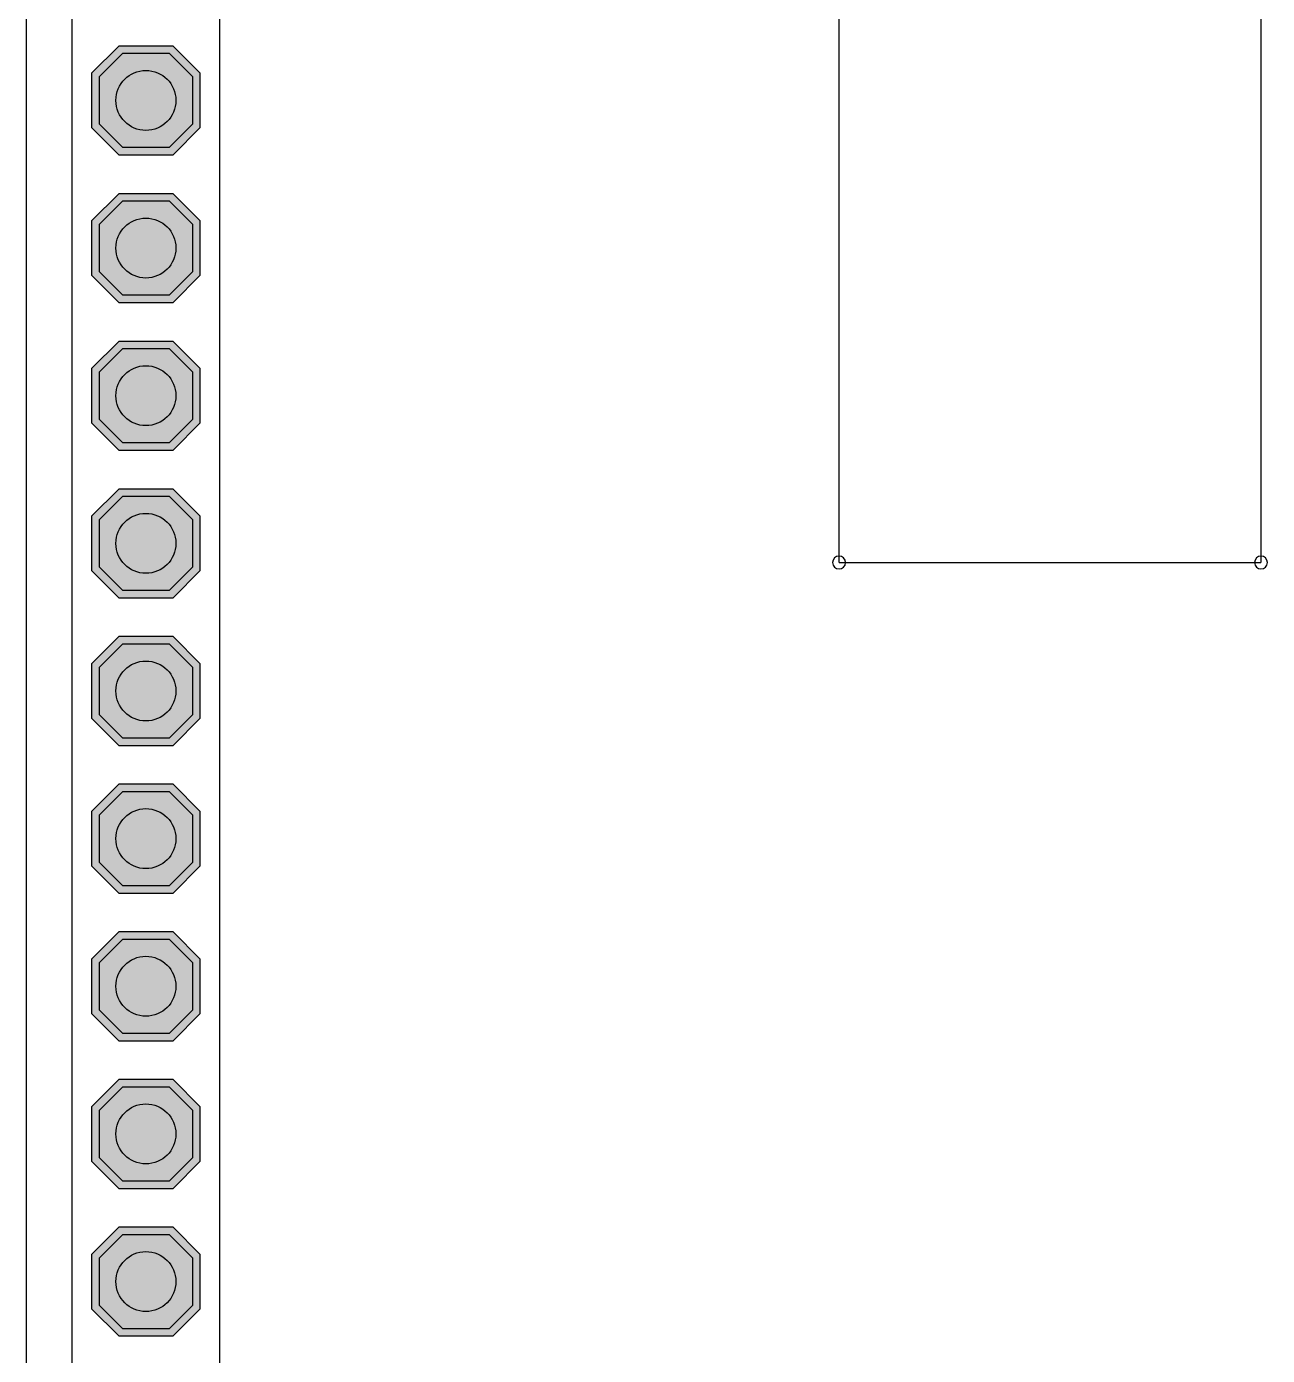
# Model space of a CAD drawing. Header units: millimetres. Extents: x -16.3 to 57, y -39.6 to 27.9.
# Drawn here: x -16.27 to 0.54, y -6.5 to 11.5 of the extents above; entities that cross this region are included whole.
import ezdxf

# ---------------------------------------------------------------- set-up
doc = ezdxf.new("R2010")
doc.units = ezdxf.units.MM
doc.header["$MEASUREMENT"] = 0
for name, color, linetype in [('BottomLayer', 5, 'Continuous'), ('BottomSolder', 6, 'Continuous'), ('Mechanical1', 6, 'Continuous'), ('MultiLayer', 9, 'Continuous'), ('PadHoleLayer', 156, 'Continuous'), ('TopLayer', 1, 'Continuous'), ('TopOverlay', 2, 'Continuous'), ('TopSolder', 216, 'Continuous')]:
    doc.layers.add(name, color=color, linetype=linetype)

msp = doc.modelspace()

# ---------------------------------------------------------------- hatches: boundary and pattern name
at = {"layer": 'BottomLayer'}
for points in [[(-14.018, 10.185), (-14.018, 10.82), (-14.335, 11.138), (-14.97, 11.138), (-15.288, 10.82), (-15.288, 10.185), (-14.97, 9.868), (-14.335, 9.868)], [(-14.018, 8.185), (-14.018, 8.82), (-14.335, 9.138), (-14.97, 9.138), (-15.288, 8.82), (-15.288, 8.185), (-14.97, 7.868), (-14.335, 7.868)], [(-14.018, 6.185), (-14.018, 6.82), (-14.335, 7.138), (-14.97, 7.138), (-15.288, 6.82), (-15.288, 6.185), (-14.97, 5.868), (-14.335, 5.868)], [(-14.018, 4.185), (-14.018, 4.82), (-14.335, 5.138), (-14.97, 5.138), (-15.288, 4.82), (-15.288, 4.185), (-14.97, 3.868), (-14.335, 3.868)], [(-14.018, 2.185), (-14.018, 2.82), (-14.335, 3.138), (-14.97, 3.138), (-15.288, 2.82), (-15.288, 2.185), (-14.97, 1.868), (-14.335, 1.868)], [(-14.018, 0.185), (-14.018, 0.82), (-14.335, 1.138), (-14.97, 1.138), (-15.288, 0.82), (-15.288, 0.185), (-14.97, -0.132), (-14.335, -0.132)], [(-14.018, -1.815), (-14.018, -1.18), (-14.335, -0.862), (-14.97, -0.862), (-15.288, -1.18), (-15.288, -1.815), (-14.97, -2.132), (-14.335, -2.132)], [(-14.018, -3.815), (-14.018, -3.18), (-14.335, -2.862), (-14.97, -2.862), (-15.288, -3.18), (-15.288, -3.815), (-14.97, -4.132), (-14.335, -4.132)], [(-14.018, -5.815), (-14.018, -5.18), (-14.335, -4.862), (-14.97, -4.862), (-15.288, -5.18), (-15.288, -5.815), (-14.97, -6.132), (-14.335, -6.132)]]:
    msp.add_hatch(color=5, dxfattribs=at).paths.add_polyline_path(points)
at = {"layer": 'BottomSolder'}
for points in [[(-13.916, 10.135), (-13.916, 10.871), (-14.285, 11.239), (-15.021, 11.239), (-15.39, 10.871), (-15.39, 10.135), (-15.021, 9.766), (-14.285, 9.766)], [(-13.916, 8.135), (-13.916, 8.871), (-14.285, 9.239), (-15.021, 9.239), (-15.39, 8.871), (-15.39, 8.135), (-15.021, 7.766), (-14.285, 7.766)], [(-13.916, 6.135), (-13.916, 6.871), (-14.285, 7.239), (-15.021, 7.239), (-15.39, 6.871), (-15.39, 6.135), (-15.021, 5.766), (-14.285, 5.766)], [(-13.916, 4.135), (-13.916, 4.871), (-14.285, 5.239), (-15.021, 5.239), (-15.39, 4.871), (-15.39, 4.135), (-15.021, 3.766), (-14.285, 3.766)], [(-13.916, 2.135), (-13.916, 2.871), (-14.285, 3.239), (-15.021, 3.239), (-15.39, 2.871), (-15.39, 2.135), (-15.021, 1.766), (-14.285, 1.766)], [(-13.916, 0.135), (-13.916, 0.871), (-14.285, 1.239), (-15.021, 1.239), (-15.39, 0.871), (-15.39, 0.135), (-15.021, -0.234), (-14.285, -0.234)], [(-13.916, -1.865), (-13.916, -1.129), (-14.285, -0.761), (-15.021, -0.761), (-15.39, -1.129), (-15.39, -1.865), (-15.021, -2.234), (-14.285, -2.234)], [(-13.916, -3.865), (-13.916, -3.129), (-14.285, -2.761), (-15.021, -2.761), (-15.39, -3.129), (-15.39, -3.865), (-15.021, -4.234), (-14.285, -4.234)], [(-13.916, -5.865), (-13.916, -5.129), (-14.285, -4.761), (-15.021, -4.761), (-15.39, -5.129), (-15.39, -5.865), (-15.021, -6.234), (-14.285, -6.234)]]:
    msp.add_hatch(color=6, dxfattribs=at).paths.add_polyline_path(points)
at = {"layer": 'MultiLayer'}
for points in [[(-14.018, 10.185), (-14.018, 10.82), (-14.335, 11.138), (-14.97, 11.138), (-15.288, 10.82), (-15.288, 10.185), (-14.97, 9.868), (-14.335, 9.868)], [(-14.018, 8.185), (-14.018, 8.82), (-14.335, 9.138), (-14.97, 9.138), (-15.288, 8.82), (-15.288, 8.185), (-14.97, 7.868), (-14.335, 7.868)], [(-14.018, 6.185), (-14.018, 6.82), (-14.335, 7.138), (-14.97, 7.138), (-15.288, 6.82), (-15.288, 6.185), (-14.97, 5.868), (-14.335, 5.868)], [(-14.018, 4.185), (-14.018, 4.82), (-14.335, 5.138), (-14.97, 5.138), (-15.288, 4.82), (-15.288, 4.185), (-14.97, 3.868), (-14.335, 3.868)], [(-14.018, 2.185), (-14.018, 2.82), (-14.335, 3.138), (-14.97, 3.138), (-15.288, 2.82), (-15.288, 2.185), (-14.97, 1.868), (-14.335, 1.868)], [(-14.018, 0.185), (-14.018, 0.82), (-14.335, 1.138), (-14.97, 1.138), (-15.288, 0.82), (-15.288, 0.185), (-14.97, -0.132), (-14.335, -0.132)], [(-14.018, -1.815), (-14.018, -1.18), (-14.335, -0.862), (-14.97, -0.862), (-15.288, -1.18), (-15.288, -1.815), (-14.97, -2.132), (-14.335, -2.132)], [(-14.018, -3.815), (-14.018, -3.18), (-14.335, -2.862), (-14.97, -2.862), (-15.288, -3.18), (-15.288, -3.815), (-14.97, -4.132), (-14.335, -4.132)], [(-14.018, -5.815), (-14.018, -5.18), (-14.335, -4.862), (-14.97, -4.862), (-15.288, -5.18), (-15.288, -5.815), (-14.97, -6.132), (-14.335, -6.132)]]:
    msp.add_hatch(color=9, dxfattribs=at).paths.add_polyline_path(points)
at = {"layer": 'PadHoleLayer'}
h = msp.add_hatch(color=156, dxfattribs=at)
edge = h.paths.add_edge_path()
edge.add_arc((-14.653, 10.503), 0.406, -90, 270)
h = msp.add_hatch(color=156, dxfattribs=at)
edge = h.paths.add_edge_path()
edge.add_arc((-14.653, 8.503), 0.406, -90, 270)
h = msp.add_hatch(color=156, dxfattribs=at)
edge = h.paths.add_edge_path()
edge.add_arc((-14.653, 6.503), 0.406, -90, 270)
h = msp.add_hatch(color=156, dxfattribs=at)
edge = h.paths.add_edge_path()
edge.add_arc((-14.653, 4.503), 0.406, -90, 270)
h = msp.add_hatch(color=156, dxfattribs=at)
edge = h.paths.add_edge_path()
edge.add_arc((-14.653, 2.503), 0.406, -90, 270)
h = msp.add_hatch(color=156, dxfattribs=at)
edge = h.paths.add_edge_path()
edge.add_arc((-14.653, 0.503), 0.406, -90, 270)
h = msp.add_hatch(color=156, dxfattribs=at)
edge = h.paths.add_edge_path()
edge.add_arc((-14.653, -1.497), 0.406, -90, 270)
h = msp.add_hatch(color=156, dxfattribs=at)
edge = h.paths.add_edge_path()
edge.add_arc((-14.653, -3.497), 0.406, -90, 270)
h = msp.add_hatch(color=156, dxfattribs=at)
edge = h.paths.add_edge_path()
edge.add_arc((-14.653, -5.497), 0.406, -90, 270)
at = {"layer": 'TopLayer'}
for points in [[(-14.018, 10.185), (-14.018, 10.82), (-14.335, 11.138), (-14.97, 11.138), (-15.288, 10.82), (-15.288, 10.185), (-14.97, 9.868), (-14.335, 9.868)], [(-14.018, 8.185), (-14.018, 8.82), (-14.335, 9.138), (-14.97, 9.138), (-15.288, 8.82), (-15.288, 8.185), (-14.97, 7.868), (-14.335, 7.868)], [(-14.018, 6.185), (-14.018, 6.82), (-14.335, 7.138), (-14.97, 7.138), (-15.288, 6.82), (-15.288, 6.185), (-14.97, 5.868), (-14.335, 5.868)], [(-14.018, 4.185), (-14.018, 4.82), (-14.335, 5.138), (-14.97, 5.138), (-15.288, 4.82), (-15.288, 4.185), (-14.97, 3.868), (-14.335, 3.868)], [(-14.018, 2.185), (-14.018, 2.82), (-14.335, 3.138), (-14.97, 3.138), (-15.288, 2.82), (-15.288, 2.185), (-14.97, 1.868), (-14.335, 1.868)], [(-14.018, 0.185), (-14.018, 0.82), (-14.335, 1.138), (-14.97, 1.138), (-15.288, 0.82), (-15.288, 0.185), (-14.97, -0.132), (-14.335, -0.132)], [(-14.018, -1.815), (-14.018, -1.18), (-14.335, -0.862), (-14.97, -0.862), (-15.288, -1.18), (-15.288, -1.815), (-14.97, -2.132), (-14.335, -2.132)], [(-14.018, -3.815), (-14.018, -3.18), (-14.335, -2.862), (-14.97, -2.862), (-15.288, -3.18), (-15.288, -3.815), (-14.97, -4.132), (-14.335, -4.132)], [(-14.018, -5.815), (-14.018, -5.18), (-14.335, -4.862), (-14.97, -4.862), (-15.288, -5.18), (-15.288, -5.815), (-14.97, -6.132), (-14.335, -6.132)]]:
    msp.add_hatch(color=1, dxfattribs=at).paths.add_polyline_path(points)
at = {"layer": 'TopSolder'}
for points in [[(-13.916, 10.135), (-13.916, 10.871), (-14.285, 11.239), (-15.021, 11.239), (-15.39, 10.871), (-15.39, 10.135), (-15.021, 9.766), (-14.285, 9.766)], [(-13.916, 8.135), (-13.916, 8.871), (-14.285, 9.239), (-15.021, 9.239), (-15.39, 8.871), (-15.39, 8.135), (-15.021, 7.766), (-14.285, 7.766)], [(-13.916, 6.135), (-13.916, 6.871), (-14.285, 7.239), (-15.021, 7.239), (-15.39, 6.871), (-15.39, 6.135), (-15.021, 5.766), (-14.285, 5.766)], [(-13.916, 4.135), (-13.916, 4.871), (-14.285, 5.239), (-15.021, 5.239), (-15.39, 4.871), (-15.39, 4.135), (-15.021, 3.766), (-14.285, 3.766)], [(-13.916, 2.135), (-13.916, 2.871), (-14.285, 3.239), (-15.021, 3.239), (-15.39, 2.871), (-15.39, 2.135), (-15.021, 1.766), (-14.285, 1.766)], [(-13.916, 0.135), (-13.916, 0.871), (-14.285, 1.239), (-15.021, 1.239), (-15.39, 0.871), (-15.39, 0.135), (-15.021, -0.234), (-14.285, -0.234)], [(-13.916, -1.865), (-13.916, -1.129), (-14.285, -0.761), (-15.021, -0.761), (-15.39, -1.129), (-15.39, -1.865), (-15.021, -2.234), (-14.285, -2.234)], [(-13.916, -3.865), (-13.916, -3.129), (-14.285, -2.761), (-15.021, -2.761), (-15.39, -3.129), (-15.39, -3.865), (-15.021, -4.234), (-14.285, -4.234)], [(-13.916, -5.865), (-13.916, -5.129), (-14.285, -4.761), (-15.021, -4.761), (-15.39, -5.129), (-15.39, -5.865), (-15.021, -6.234), (-14.285, -6.234)]]:
    msp.add_hatch(color=216, dxfattribs=at).paths.add_polyline_path(points)

# ---------------------------------------------------------------- linework, layer by layer
at = {"layer": 'BottomLayer', "color": 5}
for p, q in [((-14.97, 11.138), (-15.288, 10.82)), ((-14.335, 11.138), (-14.97, 11.138)), ((-14.018, 10.82), (-14.335, 11.138)), ((-15.288, 10.82), (-15.288, 10.185)), ((-14.018, 10.185), (-14.018, 10.82)), ((-15.288, 10.185), (-14.97, 9.868)), ((-14.335, 9.868), (-14.018, 10.185)), ((-14.97, 9.868), (-14.335, 9.868)), ((-14.97, 9.138), (-15.288, 8.82)), ((-14.335, 9.138), (-14.97, 9.138)), ((-14.018, 8.82), (-14.335, 9.138)), ((-15.288, 8.82), (-15.288, 8.185)), ((-14.018, 8.185), (-14.018, 8.82)), ((-15.288, 8.185), (-14.97, 7.868)), ((-14.335, 7.868), (-14.018, 8.185)), ((-14.97, 7.868), (-14.335, 7.868)), ((-14.97, 7.138), (-15.288, 6.82)), ((-14.335, 7.138), (-14.97, 7.138)), ((-14.018, 6.82), (-14.335, 7.138)), ((-15.288, 6.82), (-15.288, 6.185)), ((-14.018, 6.185), (-14.018, 6.82)), ((-15.288, 6.185), (-14.97, 5.868)), ((-14.335, 5.868), (-14.018, 6.185)), ((-14.97, 5.868), (-14.335, 5.868)), ((-14.97, 5.138), (-15.288, 4.82)), ((-14.335, 5.138), (-14.97, 5.138)), ((-14.018, 4.82), (-14.335, 5.138)), ((-15.288, 4.82), (-15.288, 4.185)), ((-14.018, 4.185), (-14.018, 4.82)), ((-15.288, 4.185), (-14.97, 3.868)), ((-14.335, 3.868), (-14.018, 4.185)), ((-14.97, 3.868), (-14.335, 3.868)), ((-14.97, 3.138), (-15.288, 2.82)), ((-14.335, 3.138), (-14.97, 3.138)), ((-14.018, 2.82), (-14.335, 3.138)), ((-15.288, 2.82), (-15.288, 2.185)), ((-14.018, 2.185), (-14.018, 2.82)), ((-15.288, 2.185), (-14.97, 1.868)), ((-14.335, 1.868), (-14.018, 2.185)), ((-14.97, 1.868), (-14.335, 1.868)), ((-14.97, 1.138), (-15.288, 0.82)), ((-14.335, 1.138), (-14.97, 1.138)), ((-14.018, 0.82), (-14.335, 1.138)), ((-15.288, 0.82), (-15.288, 0.185)), ((-14.018, 0.185), (-14.018, 0.82)), ((-15.288, 0.185), (-14.97, -0.132)), ((-14.335, -0.132), (-14.018, 0.185)), ((-14.97, -0.132), (-14.335, -0.132)), ((-14.97, -0.862), (-15.288, -1.18)), ((-14.335, -0.862), (-14.97, -0.862)), ((-14.018, -1.18), (-14.335, -0.862)), ((-15.288, -1.18), (-15.288, -1.815)), ((-14.018, -1.815), (-14.018, -1.18)), ((-15.288, -1.815), (-14.97, -2.132)), ((-14.335, -2.132), (-14.018, -1.815)), ((-14.97, -2.132), (-14.335, -2.132)), ((-14.97, -2.862), (-15.288, -3.18)), ((-14.335, -2.862), (-14.97, -2.862)), ((-14.018, -3.18), (-14.335, -2.862)), ((-15.288, -3.18), (-15.288, -3.815)), ((-14.018, -3.815), (-14.018, -3.18)), ((-15.288, -3.815), (-14.97, -4.132)), ((-14.335, -4.132), (-14.018, -3.815)), ((-14.97, -4.132), (-14.335, -4.132)), ((-14.97, -4.862), (-15.288, -5.18)), ((-14.335, -4.862), (-14.97, -4.862)), ((-14.018, -5.18), (-14.335, -4.862)), ((-15.288, -5.18), (-15.288, -5.815)), ((-14.018, -5.815), (-14.018, -5.18)), ((-15.288, -5.815), (-14.97, -6.132)), ((-14.335, -6.132), (-14.018, -5.815)), ((-14.97, -6.132), (-14.335, -6.132))]:
    msp.add_line(p, q, dxfattribs=at)
at = {"layer": 'BottomSolder', "color": 6}
for p, q in [((-15.021, 11.239), (-15.39, 10.871)), ((-14.285, 11.239), (-15.021, 11.239)), ((-13.916, 10.871), (-14.285, 11.239)), ((-15.39, 10.871), (-15.39, 10.135)), ((-13.916, 10.135), (-13.916, 10.871)), ((-15.39, 10.135), (-15.021, 9.766)), ((-14.285, 9.766), (-13.916, 10.135)), ((-15.021, 9.766), (-14.285, 9.766)), ((-15.021, 9.239), (-15.39, 8.871)), ((-14.285, 9.239), (-15.021, 9.239)), ((-13.916, 8.871), (-14.285, 9.239)), ((-15.39, 8.871), (-15.39, 8.135)), ((-13.916, 8.135), (-13.916, 8.871)), ((-15.39, 8.135), (-15.021, 7.766)), ((-14.285, 7.766), (-13.916, 8.135)), ((-15.021, 7.766), (-14.285, 7.766)), ((-15.021, 7.239), (-15.39, 6.871)), ((-14.285, 7.239), (-15.021, 7.239)), ((-13.916, 6.871), (-14.285, 7.239)), ((-15.39, 6.871), (-15.39, 6.135)), ((-13.916, 6.135), (-13.916, 6.871)), ((-15.39, 6.135), (-15.021, 5.766)), ((-14.285, 5.766), (-13.916, 6.135)), ((-15.021, 5.766), (-14.285, 5.766)), ((-15.021, 5.239), (-15.39, 4.871)), ((-14.285, 5.239), (-15.021, 5.239)), ((-13.916, 4.871), (-14.285, 5.239)), ((-15.39, 4.871), (-15.39, 4.135)), ((-13.916, 4.135), (-13.916, 4.871)), ((-15.39, 4.135), (-15.021, 3.766)), ((-14.285, 3.766), (-13.916, 4.135)), ((-15.021, 3.766), (-14.285, 3.766)), ((-15.021, 3.239), (-15.39, 2.871)), ((-14.285, 3.239), (-15.021, 3.239)), ((-13.916, 2.871), (-14.285, 3.239)), ((-15.39, 2.871), (-15.39, 2.135)), ((-13.916, 2.135), (-13.916, 2.871)), ((-15.39, 2.135), (-15.021, 1.766)), ((-14.285, 1.766), (-13.916, 2.135)), ((-15.021, 1.766), (-14.285, 1.766)), ((-15.021, 1.239), (-15.39, 0.871)), ((-14.285, 1.239), (-15.021, 1.239)), ((-13.916, 0.871), (-14.285, 1.239)), ((-15.39, 0.871), (-15.39, 0.135)), ((-13.916, 0.135), (-13.916, 0.871)), ((-15.39, 0.135), (-15.021, -0.234)), ((-14.285, -0.234), (-13.916, 0.135)), ((-15.021, -0.234), (-14.285, -0.234)), ((-15.021, -0.761), (-15.39, -1.129)), ((-14.285, -0.761), (-15.021, -0.761)), ((-13.916, -1.129), (-14.285, -0.761)), ((-15.39, -1.129), (-15.39, -1.865)), ((-13.916, -1.865), (-13.916, -1.129)), ((-15.39, -1.865), (-15.021, -2.234)), ((-14.285, -2.234), (-13.916, -1.865)), ((-15.021, -2.234), (-14.285, -2.234)), ((-15.021, -2.761), (-15.39, -3.129)), ((-14.285, -2.761), (-15.021, -2.761)), ((-13.916, -3.129), (-14.285, -2.761)), ((-15.39, -3.129), (-15.39, -3.865)), ((-13.916, -3.865), (-13.916, -3.129)), ((-15.39, -3.865), (-15.021, -4.234)), ((-14.285, -4.234), (-13.916, -3.865)), ((-15.021, -4.234), (-14.285, -4.234)), ((-15.021, -4.761), (-15.39, -5.129)), ((-14.285, -4.761), (-15.021, -4.761)), ((-13.916, -5.129), (-14.285, -4.761)), ((-15.39, -5.129), (-15.39, -5.865)), ((-13.916, -5.865), (-13.916, -5.129)), ((-15.39, -5.865), (-15.021, -6.234)), ((-14.285, -6.234), (-13.916, -5.865)), ((-15.021, -6.234), (-14.285, -6.234))]:
    msp.add_line(p, q, dxfattribs=at)
at = {"layer": 'Mechanical1'}
msp.add_line((-16.269, -37.132), (-16.269, 27.858), dxfattribs=at)
at = {"layer": 'MultiLayer', "color": 9}
for p, q in [((-14.97, 11.138), (-15.288, 10.82)), ((-14.335, 11.138), (-14.97, 11.138)), ((-14.018, 10.82), (-14.335, 11.138)), ((-15.288, 10.82), (-15.288, 10.185)), ((-14.018, 10.185), (-14.018, 10.82)), ((-15.288, 10.185), (-14.97, 9.868)), ((-14.335, 9.868), (-14.018, 10.185)), ((-14.97, 9.868), (-14.335, 9.868)), ((-14.97, 9.138), (-15.288, 8.82)), ((-14.335, 9.138), (-14.97, 9.138)), ((-14.018, 8.82), (-14.335, 9.138)), ((-15.288, 8.82), (-15.288, 8.185)), ((-14.018, 8.185), (-14.018, 8.82)), ((-15.288, 8.185), (-14.97, 7.868)), ((-14.335, 7.868), (-14.018, 8.185)), ((-14.97, 7.868), (-14.335, 7.868)), ((-14.97, 7.138), (-15.288, 6.82)), ((-14.335, 7.138), (-14.97, 7.138)), ((-14.018, 6.82), (-14.335, 7.138)), ((-15.288, 6.82), (-15.288, 6.185)), ((-14.018, 6.185), (-14.018, 6.82)), ((-15.288, 6.185), (-14.97, 5.868)), ((-14.335, 5.868), (-14.018, 6.185)), ((-14.97, 5.868), (-14.335, 5.868)), ((-14.97, 5.138), (-15.288, 4.82)), ((-14.335, 5.138), (-14.97, 5.138)), ((-14.018, 4.82), (-14.335, 5.138)), ((-15.288, 4.82), (-15.288, 4.185)), ((-14.018, 4.185), (-14.018, 4.82)), ((-15.288, 4.185), (-14.97, 3.868)), ((-14.335, 3.868), (-14.018, 4.185)), ((-14.97, 3.868), (-14.335, 3.868)), ((-14.97, 3.138), (-15.288, 2.82)), ((-14.335, 3.138), (-14.97, 3.138)), ((-14.018, 2.82), (-14.335, 3.138)), ((-15.288, 2.82), (-15.288, 2.185)), ((-14.018, 2.185), (-14.018, 2.82)), ((-15.288, 2.185), (-14.97, 1.868)), ((-14.335, 1.868), (-14.018, 2.185)), ((-14.97, 1.868), (-14.335, 1.868)), ((-14.97, 1.138), (-15.288, 0.82)), ((-14.335, 1.138), (-14.97, 1.138)), ((-14.018, 0.82), (-14.335, 1.138)), ((-15.288, 0.82), (-15.288, 0.185)), ((-14.018, 0.185), (-14.018, 0.82)), ((-15.288, 0.185), (-14.97, -0.132)), ((-14.335, -0.132), (-14.018, 0.185)), ((-14.97, -0.132), (-14.335, -0.132)), ((-14.97, -0.862), (-15.288, -1.18)), ((-14.335, -0.862), (-14.97, -0.862)), ((-14.018, -1.18), (-14.335, -0.862)), ((-15.288, -1.18), (-15.288, -1.815)), ((-14.018, -1.815), (-14.018, -1.18)), ((-15.288, -1.815), (-14.97, -2.132)), ((-14.335, -2.132), (-14.018, -1.815)), ((-14.97, -2.132), (-14.335, -2.132)), ((-14.97, -2.862), (-15.288, -3.18)), ((-14.335, -2.862), (-14.97, -2.862)), ((-14.018, -3.18), (-14.335, -2.862)), ((-15.288, -3.18), (-15.288, -3.815)), ((-14.018, -3.815), (-14.018, -3.18)), ((-15.288, -3.815), (-14.97, -4.132)), ((-14.335, -4.132), (-14.018, -3.815)), ((-14.97, -4.132), (-14.335, -4.132)), ((-14.97, -4.862), (-15.288, -5.18)), ((-14.335, -4.862), (-14.97, -4.862)), ((-14.018, -5.18), (-14.335, -4.862)), ((-15.288, -5.18), (-15.288, -5.815)), ((-14.018, -5.815), (-14.018, -5.18)), ((-15.288, -5.815), (-14.97, -6.132)), ((-14.335, -6.132), (-14.018, -5.815)), ((-14.97, -6.132), (-14.335, -6.132))]:
    msp.add_line(p, q, dxfattribs=at)
at = {"layer": 'PadHoleLayer', "color": 156}
for centre in [(-14.653, 10.503), (-14.653, 8.503), (-14.653, 6.503), (-14.653, 4.503), (-14.653, 2.503), (-14.653, 0.503), (-14.653, -1.497), (-14.653, -3.497), (-14.653, -5.497)]:
    msp.add_circle(centre, 0.406, dxfattribs=at)
at = {"layer": 'TopLayer', "color": 1}
for p, q in [((-14.97, 11.138), (-15.288, 10.82)), ((-14.335, 11.138), (-14.97, 11.138)), ((-14.018, 10.82), (-14.335, 11.138)), ((-15.288, 10.82), (-15.288, 10.185)), ((-14.018, 10.185), (-14.018, 10.82)), ((-15.288, 10.185), (-14.97, 9.868)), ((-14.335, 9.868), (-14.018, 10.185)), ((-14.97, 9.868), (-14.335, 9.868)), ((-14.97, 9.138), (-15.288, 8.82)), ((-14.335, 9.138), (-14.97, 9.138)), ((-14.018, 8.82), (-14.335, 9.138)), ((-15.288, 8.82), (-15.288, 8.185)), ((-14.018, 8.185), (-14.018, 8.82)), ((-15.288, 8.185), (-14.97, 7.868)), ((-14.335, 7.868), (-14.018, 8.185)), ((-14.97, 7.868), (-14.335, 7.868)), ((-14.97, 7.138), (-15.288, 6.82)), ((-14.335, 7.138), (-14.97, 7.138)), ((-14.018, 6.82), (-14.335, 7.138)), ((-15.288, 6.82), (-15.288, 6.185)), ((-14.018, 6.185), (-14.018, 6.82)), ((-15.288, 6.185), (-14.97, 5.868)), ((-14.335, 5.868), (-14.018, 6.185)), ((-14.97, 5.868), (-14.335, 5.868)), ((-14.97, 5.138), (-15.288, 4.82)), ((-14.335, 5.138), (-14.97, 5.138)), ((-14.018, 4.82), (-14.335, 5.138)), ((-15.288, 4.82), (-15.288, 4.185)), ((-14.018, 4.185), (-14.018, 4.82)), ((-15.288, 4.185), (-14.97, 3.868)), ((-14.335, 3.868), (-14.018, 4.185)), ((-14.97, 3.868), (-14.335, 3.868)), ((-14.97, 3.138), (-15.288, 2.82)), ((-14.335, 3.138), (-14.97, 3.138)), ((-14.018, 2.82), (-14.335, 3.138)), ((-15.288, 2.82), (-15.288, 2.185)), ((-14.018, 2.185), (-14.018, 2.82)), ((-15.288, 2.185), (-14.97, 1.868)), ((-14.335, 1.868), (-14.018, 2.185)), ((-14.97, 1.868), (-14.335, 1.868)), ((-14.97, 1.138), (-15.288, 0.82)), ((-14.335, 1.138), (-14.97, 1.138)), ((-14.018, 0.82), (-14.335, 1.138)), ((-15.288, 0.82), (-15.288, 0.185)), ((-14.018, 0.185), (-14.018, 0.82)), ((-15.288, 0.185), (-14.97, -0.132)), ((-14.335, -0.132), (-14.018, 0.185)), ((-14.97, -0.132), (-14.335, -0.132)), ((-14.97, -0.862), (-15.288, -1.18)), ((-14.335, -0.862), (-14.97, -0.862)), ((-14.018, -1.18), (-14.335, -0.862)), ((-15.288, -1.18), (-15.288, -1.815)), ((-14.018, -1.815), (-14.018, -1.18)), ((-15.288, -1.815), (-14.97, -2.132)), ((-14.335, -2.132), (-14.018, -1.815)), ((-14.97, -2.132), (-14.335, -2.132)), ((-14.97, -2.862), (-15.288, -3.18)), ((-14.335, -2.862), (-14.97, -2.862)), ((-14.018, -3.18), (-14.335, -2.862)), ((-15.288, -3.18), (-15.288, -3.815)), ((-14.018, -3.815), (-14.018, -3.18)), ((-15.288, -3.815), (-14.97, -4.132)), ((-14.335, -4.132), (-14.018, -3.815)), ((-14.97, -4.132), (-14.335, -4.132)), ((-14.97, -4.862), (-15.288, -5.18)), ((-14.335, -4.862), (-14.97, -4.862)), ((-14.018, -5.18), (-14.335, -4.862)), ((-15.288, -5.18), (-15.288, -5.815)), ((-14.018, -5.815), (-14.018, -5.18)), ((-15.288, -5.815), (-14.97, -6.132)), ((-14.335, -6.132), (-14.018, -5.815)), ((-14.97, -6.132), (-14.335, -6.132))]:
    msp.add_line(p, q, dxfattribs=at)
at = {"layer": 'TopOverlay'}
for p, q in [((-15.651, -26.769), (-15.651, 25.779)), ((-13.653, -26.769), (-13.653, 25.741)), ((-5.264, 4.243), (-5.264, 18.467)), ((0.451, 18.467), (0.451, 4.243)), ((-15.651, -34.768), (-15.651, 17.78)), ((-13.653, -34.768), (-13.653, 17.742)), ((-5.264, 4.243), (0.451, 4.243))]:
    msp.add_line(p, q, dxfattribs=at)
for centre, start, end in [((-5.264, 4.243), 0, 180), ((-5.264, 4.243), 0, 180), ((0.451, 4.243), 0, 180), ((0.451, 4.243), 0, 180), ((-5.264, 4.243), 180, 0), ((-5.264, 4.243), 180, 0), ((0.451, 4.243), 180, 0), ((0.451, 4.243), 180, 0)]:
    msp.add_arc(centre, 0.0875, start, end, dxfattribs=at)
at = {"layer": 'TopSolder', "color": 216}
for p, q in [((-15.021, 11.239), (-15.39, 10.871)), ((-14.285, 11.239), (-15.021, 11.239)), ((-13.916, 10.871), (-14.285, 11.239)), ((-15.39, 10.871), (-15.39, 10.135)), ((-13.916, 10.135), (-13.916, 10.871)), ((-15.39, 10.135), (-15.021, 9.766)), ((-14.285, 9.766), (-13.916, 10.135)), ((-15.021, 9.766), (-14.285, 9.766)), ((-15.021, 9.239), (-15.39, 8.871)), ((-14.285, 9.239), (-15.021, 9.239)), ((-13.916, 8.871), (-14.285, 9.239)), ((-15.39, 8.871), (-15.39, 8.135)), ((-13.916, 8.135), (-13.916, 8.871)), ((-15.39, 8.135), (-15.021, 7.766)), ((-14.285, 7.766), (-13.916, 8.135)), ((-15.021, 7.766), (-14.285, 7.766)), ((-15.021, 7.239), (-15.39, 6.871)), ((-14.285, 7.239), (-15.021, 7.239)), ((-13.916, 6.871), (-14.285, 7.239)), ((-15.39, 6.871), (-15.39, 6.135)), ((-13.916, 6.135), (-13.916, 6.871)), ((-15.39, 6.135), (-15.021, 5.766)), ((-14.285, 5.766), (-13.916, 6.135)), ((-15.021, 5.766), (-14.285, 5.766)), ((-15.021, 5.239), (-15.39, 4.871)), ((-14.285, 5.239), (-15.021, 5.239)), ((-13.916, 4.871), (-14.285, 5.239)), ((-15.39, 4.871), (-15.39, 4.135)), ((-13.916, 4.135), (-13.916, 4.871)), ((-15.39, 4.135), (-15.021, 3.766)), ((-14.285, 3.766), (-13.916, 4.135)), ((-15.021, 3.766), (-14.285, 3.766)), ((-15.021, 3.239), (-15.39, 2.871)), ((-14.285, 3.239), (-15.021, 3.239)), ((-13.916, 2.871), (-14.285, 3.239)), ((-15.39, 2.871), (-15.39, 2.135)), ((-13.916, 2.135), (-13.916, 2.871)), ((-15.39, 2.135), (-15.021, 1.766)), ((-14.285, 1.766), (-13.916, 2.135)), ((-15.021, 1.766), (-14.285, 1.766)), ((-15.021, 1.239), (-15.39, 0.871)), ((-14.285, 1.239), (-15.021, 1.239)), ((-13.916, 0.871), (-14.285, 1.239)), ((-15.39, 0.871), (-15.39, 0.135)), ((-13.916, 0.135), (-13.916, 0.871)), ((-15.39, 0.135), (-15.021, -0.234)), ((-14.285, -0.234), (-13.916, 0.135)), ((-15.021, -0.234), (-14.285, -0.234)), ((-15.021, -0.761), (-15.39, -1.129)), ((-14.285, -0.761), (-15.021, -0.761)), ((-13.916, -1.129), (-14.285, -0.761)), ((-15.39, -1.129), (-15.39, -1.865)), ((-13.916, -1.865), (-13.916, -1.129)), ((-15.39, -1.865), (-15.021, -2.234)), ((-14.285, -2.234), (-13.916, -1.865)), ((-15.021, -2.234), (-14.285, -2.234)), ((-15.021, -2.761), (-15.39, -3.129)), ((-14.285, -2.761), (-15.021, -2.761)), ((-13.916, -3.129), (-14.285, -2.761)), ((-15.39, -3.129), (-15.39, -3.865)), ((-13.916, -3.865), (-13.916, -3.129)), ((-15.39, -3.865), (-15.021, -4.234)), ((-14.285, -4.234), (-13.916, -3.865)), ((-15.021, -4.234), (-14.285, -4.234)), ((-15.021, -4.761), (-15.39, -5.129)), ((-14.285, -4.761), (-15.021, -4.761)), ((-13.916, -5.129), (-14.285, -4.761)), ((-15.39, -5.129), (-15.39, -5.865)), ((-13.916, -5.865), (-13.916, -5.129)), ((-15.39, -5.865), (-15.021, -6.234)), ((-14.285, -6.234), (-13.916, -5.865)), ((-15.021, -6.234), (-14.285, -6.234))]:
    msp.add_line(p, q, dxfattribs=at)

doc.saveas('drawing.dxf')
